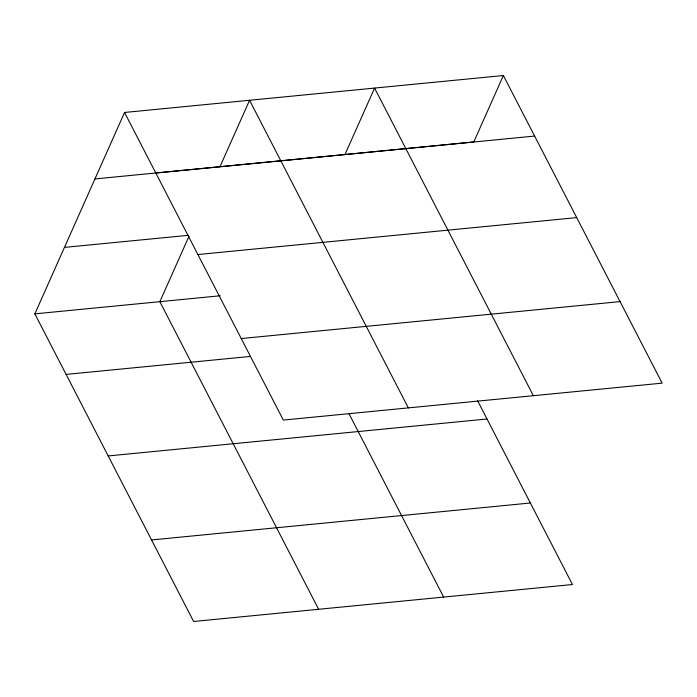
<?xml version="1.0" encoding="UTF-8"?>
<svg xmlns="http://www.w3.org/2000/svg" width="697" height="697" viewBox="0 0 697 697"><rect width="100%" height="100%" fill="white"/><g stroke="black" fill="none" stroke-linecap="round" stroke-linejoin="round"><path stroke-width="1.05" d="M477.602 400.766L572.446 584.53L193.627 621.48L34.85 313.859L124.554 112.47L503.373 75.52L662.15 383.141L283.33 420.082L124.554 112.47M189.018 236.205L159.857 301.67L318.634 609.291M219.964 166.731L249.57 100.272L408.337 407.893M344.971 154.542L374.577 88.083L533.353 395.696M503.373 75.52L473.777 141.979L94.949 178.929M155.806 173.013L534.625 136.063M64.455 247.4L188.39 235.316M197.887 254.544L576.707 217.603M34.85 313.859L220.208 295.781M241.249 338.55L620.069 301.601M66.102 374.411L250.389 356.437M108.183 455.943L487.003 418.993M151.545 539.948L530.365 502.999M348.796 413.33L443.649 597.094"/></g></svg>
